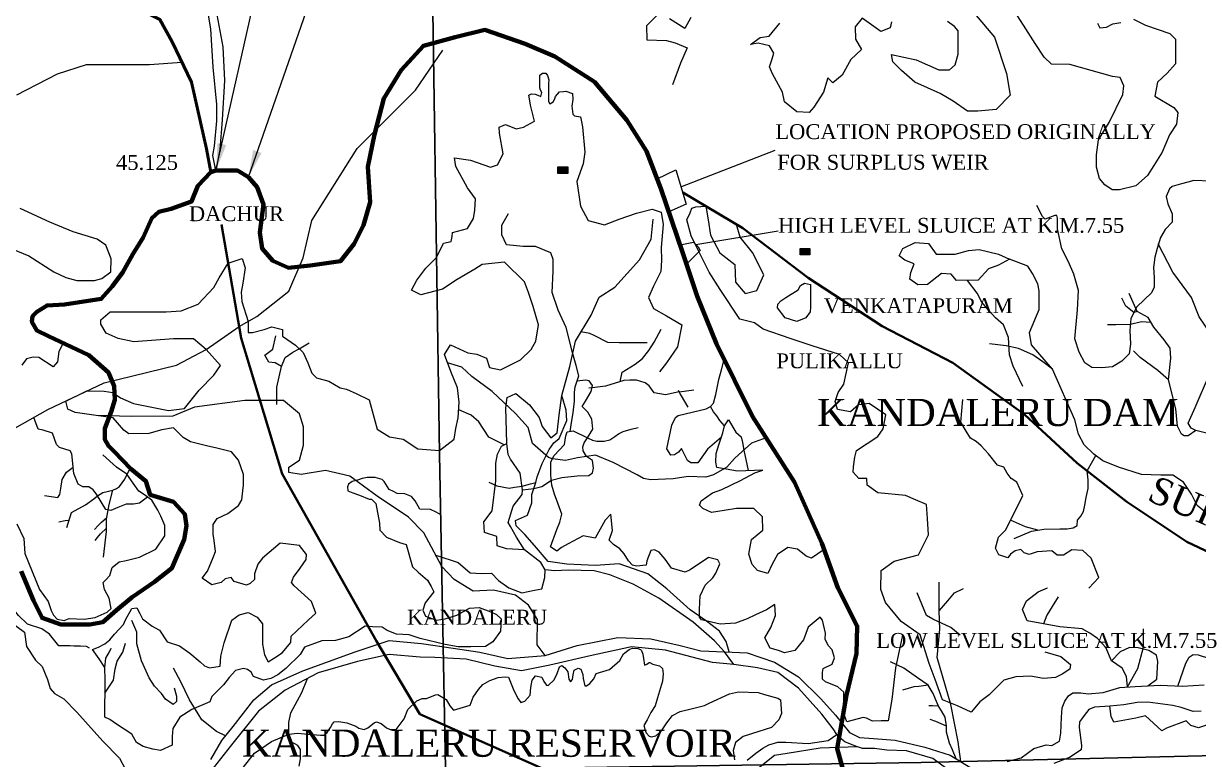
# Model space of a CAD drawing. Header units: millimetres. Extents: x 46 to 1858, y 42 to 1542.
# Drawn here: x 1177.3 to 1609.6, y 576.7 to 847.6 of the extents above; entities that cross this region are included whole.
import ezdxf

# ---------------------------------------------------------------- set-up
doc = ezdxf.new("R2010")
doc.units = ezdxf.units.MM
doc.header["$MEASUREMENT"] = 0
for name, color, linetype in [('CONTOUR', 31, 'Continuous'), ('NALA', 4, 'Continuous'), ('TEXT', 7, 'Continuous')]:
    doc.layers.add(name, color=color, linetype=linetype)
for name, color, linetype, lineweight in [('FLOODFLOWCANAL', 4, 'Continuous', 50), ('RESERVOIR', 5, 'Continuous', 100), ('RIVER', 4, 'Continuous', 25), ('ROAD', 1, 'Continuous', 25), ('SURPLUS COURSE', 152, 'Continuous', 25), ('TITLE', 7, 'Continuous', 30)]:
    doc.layers.add(name, color=color, linetype=linetype, lineweight=lineweight)
doc.styles.get("Standard").update_dxf_attribs({"font": 'times.ttf'})
doc.dimstyles.get("Standard").update_dxf_attribs({"dimtxt": 0.18, "dimasz": 0.18, "dimexe": 0.18, "dimexo": 0.0625, "dimgap": 0.09, "dimtad": 0, "dimtih": 1, "dimtoh": 1, "dimdec": 4, "dimzin": 0, "dimdsep": 46, "dimtxsty": 'Standard', "dimcen": 0.09, "dimadec": 0, "dimazin": 0, "dimtfac": 1, "dimtdec": 4, "dimtofl": 0, "dimtmove": 0, "dimatfit": 3, "dimfxl": 0, "dimtolj": 1, "dimtzin": 0, "dimarcsym": 0})

msp = doc.modelspace()

# ---------------------------------------------------------------- hatches: boundary and pattern name
at = {"layer": 'TEXT'}
for points in [[(1377.54, 794.8), (1373.88, 794.8), (1373.88, 792.36), (1377.54, 792.36)], [(1466.64, 764.8), (1462.97, 764.8), (1462.97, 762.36), (1466.64, 762.36)]]:
    msp.add_hatch(color=256, dxfattribs=at).paths.add_polyline_path(points)

# ---------------------------------------------------------------- linework, layer by layer
at = {"layer": 'CONTOUR'}
for points in [[(1585.61, 849.13), (1590.05, 846.91), (1599.07, 843.86), (1601.15, 841.78), (1601.15, 837.9), (1601.15, 832.77), (1598.1, 829.31), (1594.49, 825.98), (1593.52, 820.78), (1600.46, 816.62), (1601.99, 814.82), (1601.43, 810.52), (1598.93, 806.64), (1596.16, 800.26), (1593.1, 795.27), (1590.88, 791.6), (1586.58, 787.86), (1580.47, 786.33), (1577.83, 786.33), (1575.06, 788.14), (1573.11, 790.49), (1572, 794.65), (1572, 799.23), (1572.84, 804.77), (1576.72, 811.15), (1581.73, 821.49), (1582.14, 824.68), (1580.75, 827.73), (1577.98, 828.01), (1562.28, 832.46), (1555.48, 832.59), (1552.84, 835.23), (1549.51, 840.22), (1545.2, 847.01), (1540.76, 853.8)], [(1410.34, 850.47), (1406.45, 846.73), (1406.59, 841.6), (1413.81, 841.32), (1417, 840.49), (1421.44, 838.55), (1418.94, 833.01), (1416.03, 824.97)], [(1422.83, 849.78), (1420.61, 845.76), (1414.92, 849.23)], [(1496.57, 848.15), (1496.15, 845.93), (1492.68, 844.68), (1485.88, 849.53), (1483.24, 846.35), (1483.38, 841.77), (1485.6, 838.03), (1481.71, 834.28), (1478.52, 828.6), (1475.05, 825.69), (1473.23, 827.58), (1471.56, 822.31), (1468.09, 816.77), (1466.29, 814.83), (1461.85, 815.1), (1457.27, 818.71), (1456.57, 822.31), (1452.81, 828.99), (1451.7, 831.62), (1452.67, 834.53), (1453.37, 836.61), (1451.7, 839.38), (1447.54, 840.35), (1444.76, 839.8), (1448.37, 842.43), (1451.56, 842.85), (1455.59, 847.7)], [(1527.13, 851.25), (1534.5, 842.58), (1538.94, 829.13), (1540.33, 821.23), (1535.19, 815.96), (1528.39, 815.27), (1524.64, 815.27), (1519.37, 819.01), (1514.51, 821.78), (1505.21, 825.94), (1500.35, 830.24), (1497.16, 833.43), (1496.6, 836.2), (1496.6, 836.2), (1505.73, 834.15), (1514.06, 830.54), (1517.94, 830.54), (1520.03, 832.34), (1521.14, 836.23), (1521.14, 840.11), (1521.14, 844.82), (1519.75, 846.48), (1517.25, 848.29)], [(1572.42, 847.75), (1573.25, 845.94), (1575.75, 846.22), (1575.75, 846.22), (1578.11, 847.47), (1581.03, 847.88)], [(1174.76, 821.36), (1189.77, 829.08), (1200.5, 832.5), (1223.67, 832.5), (1235.58, 833.39)], [(1330.77, 666.72), (1329.11, 667.71), (1327.07, 668.7), (1323.12, 668.81), (1321.32, 671.89), (1319.98, 673.52), (1317.59, 674.45), (1314.8, 674.56), (1313.41, 675.26), (1311.78, 676.07), (1310.03, 679.04), (1309.22, 679.73), (1306.6, 680.43), (1303.69, 680.43), (1301.89, 680.08), (1300.2, 679.5), (1298.23, 679.04), (1296.83, 678.05), (1296.42, 677.06), (1296.6, 675.61), (1298.46, 674.79), (1300.84, 673.98), (1304.51, 672.53), (1305.26, 672.47), (1306.89, 670.84), (1308.23, 663.7), (1308.4, 661.03), (1310.79, 658.47), (1315.67, 656.55), (1318.06, 655.8), (1320.39, 647.55), (1322.49, 645.58), (1325.92, 642.68), (1327.26, 640.35), (1328.24, 638.38), (1325.05, 634.31), (1324.23, 631.64), (1325.22, 629.4), (1329.23, 627.95), (1332.43, 628.41), (1336.68, 629.81), (1341.39, 632.42), (1344.94, 632.6), (1349.18, 631.03), (1351.34, 630.04), (1352.96, 628.47), (1352.79, 623.94), (1350, 619.99), (1347.26, 618.19), (1341.86, 618.13), (1337.14, 618.13), (1332.38, 619), (1323.24, 621.21), (1319.17, 622.49), (1314.46, 622.84), (1311.09, 624.12), (1309.23, 625.34), (1305.68, 625.45), (1303, 625.68), (1296.97, 621.81), (1292.04, 620.51), (1287.02, 620.32), (1280.6, 618), (1279.02, 615.31), (1273.81, 610.2), (1270.84, 607.78), (1268.23, 606.48), (1265.53, 605.83), (1261.91, 607.23), (1260.98, 608.81), (1259.67, 609.83), (1258.19, 610.2), (1255.3, 609.46), (1252.98, 606.85), (1250.84, 604.16), (1246.56, 599.89), (1245.81, 597.94), (1239.18, 595.09), (1234.8, 592.21), (1232.2, 588.03), (1232.01, 585.15), (1232.01, 581.99), (1227.64, 579.95), (1224.85, 580.51), (1221.32, 581.43), (1218.9, 582.92), (1217.13, 585.99), (1211.46, 589.61), (1209.04, 591.37), (1207.18, 592.3), (1207.26, 605.84), (1207.17, 610.49), (1205.13, 613.65), (1202.71, 617.09), (1202.71, 617.09), (1204.86, 618), (1207.2, 619.19), (1209.01, 620.69), (1210.77, 622.76), (1214.04, 626.33), (1214.82, 628.04), (1217.11, 632.19), (1218.99, 632.43), (1220.06, 630.34), (1221.05, 628.42), (1224.57, 625.75), (1225.76, 625.1), (1227.36, 624.32), (1230.12, 619.99), (1234.63, 618.52), (1238.51, 615.8), (1242.29, 612.55), (1243.86, 611.08), (1245.75, 610.35), (1249.63, 610.98), (1249.84, 614.65), (1251.1, 619.57), (1253.93, 627.95), (1256.66, 629.95), (1259.91, 630.78), (1263.27, 629), (1265.16, 626.59), (1265.16, 619.15), (1265.89, 615.17), (1267.26, 612.66), (1269.56, 614.02), (1272.4, 615.9), (1275.65, 619.78), (1275.75, 622.09), (1282.05, 627.95), (1284.88, 630.57), (1283.2, 634.87), (1276.8, 640.63), (1275.86, 641.79), (1276.59, 643.78), (1279.01, 647.03), (1281.32, 650.27), (1281.42, 652.16), (1278.79, 655.46), (1271.76, 656.3), (1265.15, 650.74), (1263.47, 648.54), (1262.32, 644.98), (1262.32, 642.89), (1260.64, 641.42), (1259.27, 640.79), (1254.76, 642.15), (1253.71, 643.62), (1251.41, 643.2), (1249.94, 641.84), (1246.58, 640.89), (1243.01, 643.41), (1245.01, 646.03), (1247, 651.06), (1247.94, 653.26), (1247.42, 657.24), (1247, 659.65), (1247, 663.21), (1248.47, 665.31), (1252.45, 667.2), (1256.34, 670.13), (1257.6, 672.23), (1257.91, 675.58), (1258.23, 677.67), (1258.23, 681.61), (1256.34, 686.85), (1253.82, 689.89), (1247.95, 691.36), (1245.11, 691.98), (1238.71, 693.56), (1235.99, 695.23), (1232.52, 698.69), (1228.12, 697.96), (1223.4, 696.7), (1216.05, 696.59), (1214.16, 697.85), (1210.28, 702.36), (1203.95, 703.24), (1196.32, 704.33), (1193.62, 705.67), (1192.8, 708.61), (1194.09, 709.22), (1198.07, 711.13), (1200.6, 712.33), (1207.01, 712.26), (1210.18, 711.74), (1212.98, 709.72), (1217.72, 707.73), (1230.61, 705.11), (1236.47, 705.86), (1241.95, 712.66), (1247.25, 718.13), (1249.7, 721.72), (1244.43, 727.53), (1239.87, 731.53), (1232.5, 731.53), (1217.88, 730.35), (1212.16, 731.67), (1207.64, 733.53), (1205.78, 736.85), (1205.78, 738.45), (1209.12, 741.49), (1215.77, 741.49), (1222.68, 741.49), (1229.73, 741.49), (1235.31, 741.76), (1241.56, 744.28), (1247.28, 750.39), (1249.27, 753.98), (1252.61, 759.33), (1257.78, 761.01), (1258.84, 757.69), (1257.91, 751.98), (1257.38, 748.67), (1257.65, 745.21), (1259.91, 737.88), (1259.91, 733.79), (1261.5, 733.79), (1265.76, 734.99), (1268.68, 735.92), (1272.54, 734.99), (1272.54, 732.47), (1277.32, 729.15), (1280.12, 726.49), (1281.84, 722.64), (1283.31, 718.92), (1285.03, 717.2), (1289.56, 715.87), (1293.81, 713.48), (1296.07, 712.95), (1299.93, 711.22), (1304.45, 709.1), (1307.41, 698.27), (1311.93, 695.48), (1311.93, 695.48), (1316.98, 694.55), (1322.3, 690.97), (1330.32, 690.42), (1335.73, 694.55), (1336.39, 698.53), (1337.19, 702.38), (1337.59, 708.23), (1336.92, 713.41), (1334.53, 719.51), (1332.14, 725.75), (1334.41, 729.26), (1340.79, 726.34), (1344.11, 725.81), (1347.57, 724.35), (1348.77, 720.9), (1352.76, 720.1), (1360.07, 723.82), (1364.06, 727.54), (1365.79, 730.59), (1366.72, 736.7), (1364.85, 743.34), (1363.13, 748.52), (1361.66, 752.5), (1354.22, 759.73), (1345.98, 758.8), (1343.32, 757.08), (1336.8, 753.36), (1331.48, 749.77), (1323.51, 747.65), (1320.05, 749.38), (1322.04, 753.09), (1325.24, 757.47), (1329.26, 761.48), (1329.26, 761.48), (1331.75, 766.77), (1331.75, 766.77), (1334.67, 767.3), (1334.94, 769.16), (1335.07, 770.62), (1340.66, 772.08), (1340.66, 772.08), (1342.78, 775.8), (1343.32, 778.85), (1343.58, 782.97), (1340.66, 787.09), (1336.28, 794.9), (1335.88, 798.09), (1341.73, 797.29), (1349.04, 794.64), (1351.7, 795.57), (1353.7, 799.55), (1352.37, 807.25), (1352.23, 809.37), (1354.63, 810.44), (1358.48, 808.84), (1361.28, 809.37), (1365.26, 811.63), (1363.8, 817.47), (1363.39, 819.89), (1363.23, 821.24), (1363.23, 821.24), (1364.17, 821.66), (1365.47, 821.5), (1366.46, 821.14), (1367.55, 820.67), (1367.55, 820.67), (1367.97, 822.18), (1367.45, 823.06), (1367.24, 823.84), (1367.24, 827.64), (1367.29, 828.52), (1368.28, 829.3), (1369.42, 829.3), (1370.05, 828.47), (1370.52, 826.86), (1370.41, 825.61), (1370.41, 823.22), (1370.41, 821.35), (1370.46, 820.26), (1370.46, 818.9), (1370.46, 818.9), (1370.98, 817.97), (1370.98, 817.97), (1372.18, 818.7), (1372.6, 819.63), (1372.96, 820.72), (1374.47, 822.44), (1375.98, 822.54), (1376.87, 822.7), (1379.21, 821.81), (1379.37, 819.58), (1379.05, 817.19), (1379.42, 814.17), (1379.94, 813.6), (1382.23, 813.24), (1382.91, 809.56), (1383.8, 800.16), (1383.23, 795.89), (1380.86, 789.37), (1382.23, 780.32), (1385.08, 775.06), (1390.98, 773.48), (1396.46, 775.59), (1402.78, 777.8), (1408.57, 779.27), (1411.84, 778.11), (1412.57, 773.59), (1411.85, 765.12), (1412.06, 760.49), (1411.74, 756.28), (1409.11, 750.91), (1407.21, 746.71), (1409.11, 742.71), (1413.85, 739.97), (1419.43, 736.6), (1417.86, 728.56), (1413.86, 722.66), (1411.22, 719.4)], [(1614.1, 789.57), (1607.85, 789.76), (1605.71, 789.18), (1603.38, 788.59), (1599.88, 787.62), (1598.91, 786.65), (1597.74, 783.93), (1598.32, 781.22), (1599.88, 777.53), (1599.88, 774.42), (1597.35, 771.7), (1595.6, 768.79), (1594.43, 764.71), (1593.46, 761.61), (1593.07, 757.72), (1593.27, 754.03), (1593.27, 750.54), (1592.3, 748.4), (1586.85, 743.29), (1584.71, 739.02), (1584.32, 734.56), (1584.52, 729.51), (1584.13, 726.01), (1581.41, 723.29), (1577.91, 721.16), (1574.02, 720.77), (1570.32, 720.96), (1567.8, 722.71), (1565.66, 726.59), (1564.1, 731.45), (1565.07, 742.13), (1565.46, 749.31), (1563.71, 755.33), (1561.77, 759.8), (1559.24, 764.65), (1557.69, 772.03), (1557.69, 775.91), (1557.49, 776.88), (1556.71, 776.88), (1553.22, 775.53), (1552.24, 776.5), (1550.1, 780.57)], [(1172.94, 764.64), (1179.18, 762.04), (1188.37, 756.15), (1192.9, 754.11), (1196.87, 752.97), (1203.34, 752.97), (1206.06, 753.65), (1209.46, 756.15), (1209.58, 760.9), (1207.54, 766), (1204.36, 768.15), (1195.51, 770.87), (1187, 774.5), (1176, 779.48)], [(1569.18, 639.77), (1572.9, 643.62), (1570.15, 650.76), (1566.98, 653.64), (1563, 653.78), (1559.97, 651.85), (1557.63, 651.85), (1555.57, 653.5), (1550.21, 653.09), (1547.32, 652.13), (1545.39, 652.68), (1544.16, 653.96), (1542.19, 653.48), (1540.42, 652.26), (1539.4, 650.83), (1536.07, 651.99), (1534.91, 654.43), (1536, 658.51), (1538.72, 661.23), (1544.96, 673.87), (1542.7, 678.74), (1540.61, 680.13), (1539.22, 682.04), (1538, 684.3), (1535.57, 684.99), (1532.26, 689.16), (1529.65, 692.12), (1527.74, 693.68), (1525.65, 694.9), (1524.08, 697.5), (1522.17, 700.81), (1522.93, 709.15)], [(1500.63, 622.41), (1499.87, 618.43), (1498.09, 610.38), (1496.81, 598.72), (1495.37, 590.84), (1492.82, 590.84), (1489.68, 590.75), (1487.48, 591.86), (1486.21, 592.11), (1480.18, 590.5), (1478.93, 593.85), (1479.08, 601.43), (1476.87, 603.38), (1472.38, 605.24), (1471.19, 606.26), (1471.19, 608.63), (1471.53, 610.16), (1474.83, 611.72), (1475.6, 614.1), (1474.75, 616.98), (1473.31, 618.59), (1472.2, 620.96), (1472.37, 623.16), (1471.19, 627.91), (1470.34, 629.01), (1465.93, 625.36), (1464.23, 620.71), (1461.09, 616.72), (1457.27, 615.88), (1455.07, 616.72), (1451.93, 617.66), (1450.06, 621.47), (1452.27, 625.28), (1453.97, 629.6), (1453.71, 633.67), (1450.66, 631.72), (1446.59, 629.86), (1443.57, 628.38), (1439.25, 626.85), (1433.56, 626.51), (1426.69, 628.04), (1426.01, 629.05), (1425.93, 632.02), (1426.27, 636.85), (1428.05, 640.83), (1430.93, 643.54), (1432.04, 645.24), (1433.48, 648.71), (1432.71, 650.15), (1432.71, 650.15), (1429.32, 651), (1422.53, 646.42), (1420.75, 645.66), (1415.66, 647.1), (1413.37, 650.4), (1411.17, 652.95), (1409.39, 653.79), (1408.03, 653.62), (1406.67, 649.81), (1406.42, 648.2), (1402.77, 647.78), (1401.33, 648.2), (1399.89, 649.73), (1398.27, 652.35), (1396.66, 654.22), (1394.37, 655.74), (1392.72, 657.33), (1393.99, 660.98), (1393.4, 666.99), (1391.28, 664.79), (1387.63, 658.18), (1383.14, 659.03), (1377.62, 656.06), (1375.25, 654.71), (1373.55, 653.35), (1371.18, 654.88), (1373.55, 661.32), (1374.65, 664.03), (1375.33, 666.91), (1373.81, 671.06), (1372.62, 674.36), (1371.68, 677.58), (1371.35, 681.31), (1371.35, 686.23), (1372.53, 688.51), (1376.32, 692.58), (1376.87, 695.85), (1377.29, 697.27), (1377.29, 697.27), (1379.47, 697.61), (1384.8, 695.09), (1386.65, 694.17), (1388.2, 693.84), (1390.97, 693.79), (1393.03, 694.34), (1394.83, 695.51), (1396.22, 696.56), (1397.9, 697.44), (1400.88, 698.28), (1403.48, 698.82), (1403.48, 698.82)], [(1174.86, 663.44), (1177.44, 658.02), (1177.71, 652.5), (1183.16, 639.28), (1186.38, 634.78), (1187.4, 631.47), (1188.32, 629.73), (1189.61, 628.35), (1192.27, 627.8), (1194.02, 628.53), (1199.54, 628.26), (1203.68, 628.9), (1208.1, 630.92), (1209.57, 632.21), (1208.75, 636.07), (1207.09, 639.19), (1206.63, 641.76), (1207.55, 642.78), (1209.02, 644.34), (1209.94, 647.37), (1212.43, 649.39), (1215, 649.85), (1219.97, 651.14), (1225.99, 654.06), (1229.31, 658.93), (1229.31, 662.79), (1227.83, 666.28), (1226.64, 668.49), (1224.43, 672.16), (1221.39, 674.28), (1219.65, 675.47), (1217.62, 678.41), (1215.23, 681.63), (1211.46, 684.29), (1206.46, 688.76)], [(1471.84, 653.99), (1467.24, 650.75), (1465.2, 651.51), (1462.07, 654.09), (1462.07, 654.09), (1458.51, 654.74), (1454.63, 652.15), (1452.69, 648.6), (1451.08, 645.16), (1447.3, 646.23), (1445.36, 648.39), (1444.18, 652.26), (1445.15, 657.64), (1449.35, 661.09), (1449.14, 665.93), (1446.01, 669.05), (1439.65, 669.05), (1435.02, 668.3), (1430.38, 667.55), (1427.26, 669.05), (1425.96, 670.24), (1426.61, 671.85), (1430.81, 674.76), (1434.26, 676.05), (1441.05, 679.39), (1446.33, 682.19), (1449.35, 683.17)], [(1172.49, 627.32), (1177.63, 623.53), (1178.37, 618.27), (1181.68, 613.25), (1184.13, 610.93), (1186.09, 606.15), (1187.07, 602.85), (1188.66, 601.01), (1192.09, 598.93), (1196.87, 594.04), (1206.44, 583.44), (1212.57, 577.2), (1214.65, 573.16), (1219.06, 570.22), (1224.45, 568.51), (1226.53, 566.55), (1229.23, 562.39), (1231.19, 559.58), (1233.15, 558.6), (1236.22, 559.5)], [(1253.71, 568.02), (1262.26, 578.95), (1268.51, 583.28), (1274.88, 586.04), (1278.13, 586.4), (1281.98, 586.04), (1286.55, 585.56), (1287.75, 585.56), (1288.96, 586.64), (1290.28, 588.44), (1291, 589.76), (1291.6, 590.49), (1293.29, 590.61), (1296.29, 590.13), (1297.62, 589.64), (1299.54, 588.92), (1300.62, 588.2), (1302.55, 587.72), (1303.99, 588.32), (1306.28, 590.13), (1307.12, 590.49), (1308.92, 589.89), (1310.85, 588.32), (1312.17, 587.72), (1314.33, 587.72), (1317.34, 591.57), (1318.71, 595.12), (1321.96, 598.25), (1324.01, 599.09), (1325.57, 599.09), (1328.82, 600.41), (1329.66, 600.53), (1332.79, 598.73), (1334.11, 596.44), (1335.43, 594.76), (1341.56, 596.68), (1342.77, 599.57), (1344.69, 602.45), (1346.26, 604.25), (1348.9, 605.69), (1351.91, 606.89), (1354.43, 607.13), (1355.76, 607.01), (1357.68, 602.09), (1359.24, 598.97), (1360.21, 597.65), (1361.77, 598.13), (1363.69, 600.29), (1363.93, 603.17), (1364.42, 605.81), (1365.62, 607.5), (1368.02, 607.01), (1368.75, 605.33), (1369.71, 604.01), (1370.31, 603.89), (1372.47, 605.93), (1373.68, 608.34), (1374.52, 610.74), (1375.36, 611.22), (1376.44, 610.38), (1377.53, 608.94), (1377.89, 606.17), (1378.49, 605.21), (1379.21, 606.05), (1379.45, 607.86), (1379.93, 609.54), (1381.37, 610.26), (1382.34, 609.9), (1383.06, 607.98), (1383.18, 606.53), (1383.78, 603.77), (1384.38, 603.77), (1385.7, 604.61), (1387.15, 606.29), (1387.99, 608.34), (1392.92, 609.78), (1396.65, 613.14), (1397.97, 615.54), (1400.14, 617.1), (1401.34, 617.58), (1403.26, 617.46), (1404.23, 617.1), (1404.59, 616.74), (1405.19, 615.42), (1405.43, 613.86), (1405.79, 611.34), (1406.63, 611.7), (1407.47, 612.3), (1407.71, 612.3), (1408.8, 611.7), (1411.27, 611.08), (1412.35, 610.12), (1412.59, 608.2), (1412.35, 605.43), (1410.55, 599.31), (1409.71, 596.43), (1408.14, 593.9), (1406.7, 591.26), (1405.5, 589.22), (1405.62, 588.86), (1405.86, 587.66), (1406.34, 586.46), (1407.42, 585.25), (1408.26, 585.01), (1409.95, 585.37), (1411.99, 587.18), (1413.92, 590.18), (1416.08, 592.82), (1418.85, 594.38), (1423.42, 595.46), (1427.87, 596.55), (1429.55, 597.39), (1437.02, 600.85), (1440.39, 601.57), (1447.6, 601.33), (1449.89, 600.61), (1454.82, 599.28), (1455.78, 598.68), (1456.14, 593.64), (1455.18, 591.24), (1452.54, 588.47), (1447.85, 586.91), (1442.07, 585.11), (1439.19, 582.95), (1438.34, 579.95), (1438.82, 576.58)], [(1601.95, 603.71), (1604.91, 612.1), (1606.12, 614.28), (1607.58, 615.25), (1609.4, 615.13), (1613.66, 613.8), (1615.24, 612.22), (1619.63, 609.6)], [(1613.94, 589.75), (1609.58, 588.37), (1606.8, 589.16), (1605.01, 590.94), (1597.87, 588.17), (1596.08, 587.18), (1590.13, 592.72), (1586.56, 591.93), (1578.43, 590.35), (1577.44, 592.53), (1576.93, 596.28)]]:
    msp.add_lwpolyline(points, dxfattribs=at)
at = {"layer": 'FLOODFLOWCANAL'}
msp.add_lwpolyline([(1161.24, 880.69), (1180.08, 882.97), (1189.49, 884.68), (1194.34, 884.68), (1200.62, 881.26), (1208.04, 871.57), (1211.75, 859.89), (1216.03, 854.76), (1227.44, 849.06), (1232.01, 840.8), (1239.14, 825.98), (1244.56, 801.47), (1246.22, 792.88)], dxfattribs=at)
at = {"layer": 'NALA'}
for points in [[(1155.28, 688.04), (1186.19, 705.45), (1206.9, 715.34), (1233.62, 721.84), (1244.43, 727.53), (1256.66, 736), (1263.16, 739.76), (1274.9, 749.04), (1280.13, 761.34), (1283.39, 775.11), (1300.01, 801.57), (1321.53, 823), (1331.59, 837.8)], [(1553, 616.31), (1558.94, 614.63), (1562.44, 611.59), (1562.29, 609.92), (1559.39, 608.1), (1556.96, 606.88), (1552.55, 606.43), (1547.83, 607.34), (1542.35, 607.03), (1537.93, 605.82), (1532.61, 600.5), (1529.11, 597.91), (1525.91, 594.11), (1520.89, 596.39), (1515.41, 598.67), (1512.67, 606.12), (1510.54, 612.05), (1507.19, 622.54), (1500.19, 627.4), (1494.4, 634.4), (1492.73, 639.26), (1492.88, 646.25), (1497.6, 649.6), (1506.58, 652.03), (1510.21, 659.41), (1509.91, 665.34), (1509.45, 670.51), (1505.49, 672.18), (1501.84, 673.85), (1491.64, 674.76), (1487.69, 677.65), (1487.53, 680.08), (1484.64, 680.08), (1482.51, 682.36), (1482.66, 684.34), (1483.12, 687.99), (1483.73, 690.42), (1491.63, 695.5), (1493.61, 698.39), (1494.52, 703.56), (1488.43, 707.66), (1484.47, 707.21), (1481.58, 704.62), (1476.71, 705.53), (1475.95, 708.42), (1477.02, 711.77), (1479.15, 714.81), (1480.82, 722.71), (1477.45, 725.68), (1467.41, 728.88), (1459.34, 731.61), (1449.45, 735.11), (1446.25, 737.39), (1440.77, 738.76), (1433.62, 749.7), (1429.51, 756.09), (1425.76, 763.6), (1422.87, 769.39), (1421.37, 775.27), (1422.55, 777.83), (1423.19, 779.65), (1424.69, 780.08), (1428.27, 780.38), (1429.19, 775.27), (1430.04, 769.6), (1433.47, 763.18), (1438.93, 758.8), (1439.25, 752.38), (1442.79, 748.2), (1447.08, 749.27), (1449.65, 755.04), (1445.47, 763.28), (1441, 768.93), (1439.59, 773.63), (1438.79, 774.11)], [(1328.93, 651.82), (1337.23, 649.18), (1341.59, 645.38), (1345.8, 645.1), (1349.48, 645.24), (1352.06, 642.52), (1355.87, 639.81), (1360.63, 638.04), (1365.26, 638.99), (1367.98, 639.53), (1369.06, 643.61), (1369.2, 646.46), (1367.57, 649.18), (1361.58, 653.84), (1354.92, 654.25), (1351.52, 655.34), (1351.38, 658.73), (1346.89, 660.23), (1346.62, 664.17), (1349.75, 668.24), (1351.11, 679.25), (1351.11, 681.83), (1351.11, 685.77), (1351.65, 689.03), (1353.15, 692.02), (1355.06, 692.97), (1355.06, 692.97), (1354.92, 697.54), (1354.79, 706.1), (1355.2, 709.9), (1355.2, 709.9), (1358.46, 711.4), (1363.49, 707.19), (1367.03, 702.57), (1368.12, 699.17), (1371.25, 695.09), (1373.56, 696.86), (1374.38, 703.38), (1375.33, 710.58), (1378.32, 721.31), (1380.36, 730.69), (1386.07, 740.2), (1389.08, 746.8), (1394.8, 750.47), (1403.91, 760.52), (1408.26, 768.13), (1408.94, 775.6)], [(1379.34, 726), (1376.99, 735.73), (1373.94, 742.03), (1371.76, 748.55), (1372.2, 756.37), (1372.2, 760.72), (1371.33, 763.11), (1365.67, 765.5), (1361.11, 765.5), (1355.01, 766.15), (1353.27, 769.84), (1353.27, 773.32), (1355.67, 777.66)], [(1547.42, 733.83), (1550.91, 742.24), (1550.91, 749.17), (1550.51, 751.74), (1548.53, 755.5), (1546.75, 758.27), (1540.01, 760.84), (1540.01, 760.84), (1536.05, 758.67), (1532.28, 757.28), (1528.52, 753.13), (1520.59, 752.93), (1518.61, 755.3), (1515.05, 755.5), (1509.89, 751.54), (1506.33, 751.35), (1503.36, 753.52), (1503.75, 755.9), (1504.94, 759.06), (1501.57, 760.45), (1499.39, 762.03), (1500.78, 764.8), (1505.34, 766.98), (1510.29, 766.58), (1513.06, 762.62), (1520, 762.62), (1524.95, 764.01), (1528.92, 764.41), (1536.05, 762.62), (1540.01, 760.84)], [(1621.07, 669.78), (1622.95, 684.49), (1624, 690.44), (1622.42, 693.59), (1618.92, 695.69), (1616.99, 695.69), (1608.58, 697.79), (1606.83, 698.67), (1605.78, 700.42), (1608.41, 706.19), (1613.66, 718.44), (1614.72, 725.97), (1614.72, 730.87), (1614.19, 733.14), (1609.81, 739.62), (1607, 746.72), (1600.16, 755.99), (1594.73, 766.49)], [(1544.97, 713.93), (1541.4, 721.45), (1540.01, 725.61), (1539.62, 731.94), (1537.83, 736.69), (1534.86, 739.26), (1532.29, 742.03), (1529.91, 745), (1528.13, 748.36), (1524.56, 753.03), (1524.56, 753.03)], [(1465.07, 739.18), (1461.85, 737.82), (1457.45, 739.26), (1454.74, 742.9), (1454.82, 744.25), (1455.92, 745.44), (1457.79, 746.71), (1462.28, 749.5), (1463.21, 751.11), (1464.65, 751.95), (1466.77, 751.53), (1466.85, 746.62), (1466.85, 743.15), (1466.68, 741.46), (1465.07, 739.18)], [(1608.58, 697.79), (1605.77, 695.74), (1604.37, 695.74), (1603.32, 696.44), (1601.91, 699.41), (1601.21, 705.71), (1598.59, 716.38), (1599.46, 724.43), (1599.11, 728.11), (1597.01, 731.08), (1593.15, 735.81), (1591.05, 739.31), (1587.02, 741.58), (1584.04, 748.23)], [(1587.02, 741.58), (1585.78, 741.16), (1582.9, 743.56), (1581.36, 746.48), (1581.36, 746.48)], [(1396.74, 715.69), (1397.5, 719.18), (1402.36, 722.17), (1405, 724.21), (1407.31, 727.19), (1409.35, 730.26), (1411.83, 735.03)], [(1592.1, 737.56), (1588.61, 737.71), (1588.61, 737.71), (1584.52, 736.79), (1579.13, 736.6), (1576.07, 736.6), (1576.07, 736.6)], [(1270.51, 707.29), (1270.51, 713.68), (1272.15, 721.29), (1269.83, 722.65), (1267.52, 722.92), (1266.02, 725.5), (1266.02, 725.5), (1269.02, 727.67), (1270.11, 732.61)], [(1406.74, 730.02), (1401.02, 730.02), (1396.38, 730.02), (1392.28, 730.13), (1387.21, 732.72), (1385.69, 733.47), (1382.37, 734.04)], [(1555.83, 720.36), (1548.12, 729.28), (1547.42, 733.83)], [(1191.89, 729.91), (1190.21, 726.87), (1189.74, 722.99), (1188.17, 721.23), (1182.9, 724.65), (1180.77, 724.74), (1178.36, 724.19), (1176.61, 721.78)], [(1272.15, 721.29), (1273.51, 724.59), (1276.37, 726.63), (1278.72, 727.82), (1282.35, 730.02)], [(1621.07, 669.78), (1617.15, 667.51), (1614.87, 666.98), (1611.89, 667.86), (1609.09, 670.13), (1606.99, 674.33), (1604.01, 678.71), (1600.15, 681.33), (1595.77, 681.33), (1588.59, 681.51), (1580.18, 684.31), (1574.4, 686.58), (1571.07, 689.03), (1567.56, 692.53), (1565.46, 696.38), (1564.06, 701.63), (1555.83, 720.36), (1552.32, 722.98), (1548.64, 725.61), (1543.39, 727.88), (1538.83, 728.93), (1532.7, 729.63)], [(1598.59, 716.38), (1594.56, 719.88), (1588.07, 724.61), (1585.62, 727.06)], [(1450.52, 695.04), (1445.16, 693.09), (1441.71, 689.97), (1438.91, 687.39), (1436.01, 684.28), (1431.19, 681.39), (1428.29, 680.53), (1421.86, 680.77), (1416.31, 680.01), (1407.91, 679.55), (1405.44, 680.08), (1403.07, 681.48), (1394.18, 686), (1387.72, 688.69), (1381.15, 687.72), (1376.74, 686.76), (1371.94, 687.37), (1370.39, 687.83), (1364.58, 692.99), (1362.96, 698.8), (1358.23, 703.96), (1349.72, 712.13), (1342.17, 717.67), (1338.51, 721.11), (1333.33, 722.63), (1333.33, 722.63)], [(1378.38, 697.44), (1379.02, 701.41), (1379.56, 704.2), (1379.99, 708.61), (1379.99, 711.73), (1380.21, 713.88), (1381.61, 717.85), (1380.64, 721.72), (1379.34, 726)], [(1434.05, 695.32), (1428.89, 690.84), (1425.4, 685.82), (1422.75, 685.82), (1421.56, 686.75), (1420.53, 688.88), (1419.34, 691.1), (1418.23, 689.73), (1416.78, 688.8), (1415.42, 688.71), (1413.97, 691.01), (1415.84, 699.78), (1417.12, 702.51), (1418.15, 703.28), (1428.47, 705.78), (1430.01, 706.55), (1431.11, 707.83), (1431.97, 711.06), (1433.16, 716.51), (1434.1, 720.09), (1435.12, 723.84)], [(1360.92, 675.87), (1365.02, 676.41), (1368.01, 677.09), (1371.52, 679.45), (1375.28, 680.41), (1380.96, 681.09), (1385.28, 681.25), (1386.64, 682.23), (1386.94, 683.89), (1386.64, 686.77), (1384.44, 688.21), (1383.16, 690.24), (1383.08, 691.76), (1383.53, 693.27), (1384.8, 695.09), (1386.79, 698.26), (1386.34, 701.96), (1384.91, 704.53), (1382.86, 706.57), (1384.07, 708.54), (1386.19, 712.17), (1386.65, 714.29), (1385.44, 716.03), (1384.15, 716.33), (1380.91, 715.86)], [(1418.49, 712), (1413.45, 710.9), (1409.35, 711.67), (1407.48, 714.14), (1405.94, 715.33), (1402.87, 716.27), (1400.31, 716.27), (1398.1, 716.1), (1391.44, 714.06), (1386.47, 713.48), (1385.22, 713.38)], [(1436.89, 616.27), (1435.77, 620.07), (1433.3, 623.84), (1428.59, 627.62), (1422.53, 631.79), (1413.92, 639.53), (1407, 645.05), (1396.46, 648.71), (1387.74, 648.06), (1377.19, 648.6), (1370.3, 649.57), (1365.24, 655.48), (1361.69, 659.46), (1358.57, 662.68), (1358.24, 664.62), (1362.66, 666.55), (1364.27, 671.14), (1364.27, 674.26), (1365.78, 678.56), (1366.32, 680.71), (1368.15, 685.66), (1370.73, 690.71), (1372.34, 693.18), (1374.39, 694.79), (1377.19, 701.41), (1376.98, 705.28), (1375.33, 710.58)], [(1421.82, 706.29), (1419.34, 710.55), (1418.75, 711.49), (1418.24, 712.51), (1418.49, 712), (1423.95, 712.68)], [(1369.24, 614.91), (1366.24, 618.84), (1366.37, 628.21), (1363.11, 633.51), (1358.35, 637.18), (1350.19, 638.94), (1342.67, 638.57), (1335.74, 642.92), (1331.13, 647.67), (1324.58, 660.04), (1318.87, 665.88), (1307.41, 673.57), (1297.34, 680.9), (1288.36, 683.08), (1279.39, 681.58), (1274.9, 682.26), (1274.9, 684.3), (1278.84, 686.88), (1280.34, 692.32), (1280.34, 699.11), (1278.84, 703.86), (1272.99, 708.75), (1258.68, 708.75), (1240.18, 706.33), (1232.16, 703.06), (1216.88, 702.93), (1203.95, 703.24)], [(1354.1, 692.5), (1348.54, 695.26), (1344.77, 700.96), (1341.97, 703.43), (1337.39, 705.31)], [(1435.2, 699.44), (1433.42, 701.44), (1432.31, 703.14), (1431.11, 704.59), (1430.01, 706.55)], [(1222.91, 673.22), (1219.98, 671), (1217.69, 670.67), (1215.06, 670.59), (1212.03, 669.45), (1209.4, 668.3), (1207.6, 668.71), (1204.15, 674.28), (1202.92, 675.92), (1201.37, 676.98), (1199.07, 677.06), (1197.43, 677.96), (1195.79, 681.98), (1195.05, 689.19), (1194.48, 690.25), (1190.46, 691.56), (1189.47, 692.63), (1187.9, 696.79), (1184.45, 697.94), (1182.65, 698.26), (1181.07, 702.56), (1181.07, 702.56)], [(1449.35, 683.17), (1440.03, 682.84), (1432.35, 684.12), (1431.98, 686.15), (1432.09, 689.23), (1433.05, 692.48), (1434.61, 696.89), (1435.2, 699.44), (1436.65, 701.66), (1436.65, 701.66), (1439.38, 697.14), (1441.26, 695.44), (1441.26, 695.44), (1441.86, 693.4), (1442.27, 690.48), (1443.84, 682.98)], [(1361.58, 653.84), (1358.66, 658.5), (1356.39, 662.37), (1355.64, 663.88), (1357.47, 669.9), (1360.71, 674.15), (1360.92, 675.87), (1359.95, 682.1), (1356.51, 687.15), (1355.54, 688.98), (1355.06, 692.97)], [(1541.8, 657.99), (1548.12, 660.71), (1552.69, 661.47), (1558.58, 661.58), (1561.3, 661.58), (1563.48, 661.91), (1564.9, 662.78), (1565.11, 664.74), (1566.31, 666.26), (1567.29, 668), (1567.73, 670.29), (1568.27, 673.12), (1569.04, 676.38), (1569.04, 679.65), (1568.62, 682.93), (1571.75, 688.53)], [(1185.04, 673.88), (1189.93, 673.08), (1190.59, 674.24), (1191.03, 676.43), (1191.54, 679.78), (1193.07, 682.41), (1195.55, 684.28)], [(1193.22, 662.07), (1194.97, 667.53), (1200.08, 670.45), (1203.15, 672.57), (1204.52, 673.69), (1206.43, 674.9), (1210.08, 675.77), (1211.54, 676.43), (1212.64, 677.16), (1214.54, 679.86), (1216.47, 683.95)], [(1348.52, 678.77), (1351.47, 677.44), (1355.95, 676.58), (1357.91, 676.92), (1360.71, 677.25), (1363.77, 678.16), (1365.78, 678.56)], [(1206.73, 651.19), (1207.75, 660.6), (1207.84, 665.12), (1208.77, 670.47), (1210.08, 675.77)], [(1190.23, 664.11), (1192.56, 664.62), (1194.09, 664.8)], [(1203.4, 661.36), (1204.76, 662.85), (1205.93, 663.96), (1207.95, 665.75)], [(1203.66, 657.27), (1204.5, 658.37), (1205.61, 659.74), (1207.78, 661.82)], [(1550.41, 661.09), (1545.94, 662.24), (1545.94, 662.24), (1540.46, 664.75)], [(1201.59, 617.69), (1200.47, 618.29), (1198.24, 618.39), (1195.92, 618.39), (1194.34, 618.48), (1190.24, 618.48), (1186.87, 622.78), (1183.99, 624.73), (1178.78, 626.5), (1175.43, 629.66), (1172.55, 633.28), (1169.85, 637.74), (1168.64, 640.53), (1168.46, 644.43), (1168.46, 649.82), (1168.55, 656.09), (1170.88, 660.54)], [(1438.59, 611.58), (1435.19, 616.27), (1431.46, 620.29), (1423.71, 627.17), (1411.01, 636.09), (1401.64, 641.25), (1393.03, 644.59), (1387.29, 646.14), (1377.71, 646.35), (1372.76, 646.14), (1369.2, 646.46)], [(1522.12, 575.86), (1521.17, 583.11), (1518.43, 596.94), (1513.4, 614.18), (1514.47, 624.66), (1514.17, 631.35), (1514.17, 638.35), (1514.17, 641.99)], [(1521.93, 622.38), (1518.43, 625.27), (1511.88, 628.31), (1509.45, 629.68), (1506.1, 638.04)], [(1514.17, 631.35), (1517.36, 635), (1519.8, 638.04), (1523.15, 639.56)], [(1583.5, 603.35), (1583.04, 607.16), (1581.53, 610.31), (1577.55, 612.92), (1575.49, 617.85), (1572.47, 621.14), (1569.59, 623.2), (1566.84, 624.71), (1558.6, 625.53), (1546.52, 627.73), (1546.52, 627.73), (1544.87, 631.84), (1546.24, 635), (1550.64, 638.42), (1554.07, 639.8), (1554.07, 639.8)], [(1557.91, 636.5), (1555.72, 632.94), (1555.72, 632.94), (1553.79, 629.78), (1552.56, 626.63)], [(1232.68, 603.07), (1233.53, 600), (1233.53, 597.98), (1232.37, 596.92), (1232.37, 596.92), (1229.5, 598.83), (1228.02, 600.95), (1225.47, 603.7), (1223.46, 606.67), (1220.69, 612.97), (1219, 619.22), (1219, 623.56), (1217.19, 627.8)], [(1583.5, 603.35), (1587.3, 610.17), (1589.36, 617.99), (1589.36, 624.71)], [(1207.23, 601.11), (1210.4, 605.87), (1211.04, 610), (1211.78, 612.86), (1213.8, 616.15), (1214.86, 619.43)], [(1207.17, 610.49), (1207.54, 613.92), (1208.92, 616.25), (1209.56, 617.63), (1209.56, 617.63)], [(1590.93, 603.75), (1594.3, 606.2), (1594.58, 612.78), (1594.17, 615.11), (1591.28, 616.76), (1587.44, 617.72), (1584.14, 617.85), (1580.71, 616.34), (1577.55, 612.92)], [(1251.61, 585.32), (1248.27, 586.97), (1242.87, 591.31), (1241.59, 593.43), (1238.31, 598.62), (1236.71, 601.9), (1235.12, 605.19), (1232.47, 610.27)], [(1520.39, 576.94), (1519.06, 580.16), (1517.96, 582.7), (1516.85, 586.68), (1516.85, 588.97), (1516.34, 592.27), (1515.07, 594.56), (1513.97, 596.34), (1512.78, 598.88), (1511.93, 601), (1510.07, 603.96), (1506.25, 606.68), (1501.15, 610.28), (1496.31, 612.65), (1496.31, 612.65)], [(1278.68, 574.17), (1279.16, 576.92), (1279.16, 580.38), (1278.2, 581.81), (1278.2, 581.81), (1275.81, 583.13), (1274.6, 585.92), (1274.88, 586.04), (1274.85, 590.3), (1275.69, 593.88), (1279.64, 601.35), (1281.78, 606.53)], [(1510.07, 603.96), (1510.07, 603.96), (1506.67, 603.55), (1504.89, 603.46), (1500.65, 602.19)], [(1513.97, 596.34), (1511.67, 596.35), (1510.32, 596.43), (1510.32, 596.43)], [(1516.85, 588.97), (1512.95, 590.59), (1510.83, 591.43), (1510.83, 591.43)]]:
    msp.add_lwpolyline(points, dxfattribs=at)
at = {"layer": 'RESERVOIR'}
msp.add_lwpolyline([(1481.66, 562.38), (1476.61, 580.68), (1480.06, 600.3), (1483.78, 615.68), (1484.05, 625.76), (1476.88, 639.82), (1471.04, 656.26), (1460.91, 678.75), (1445.51, 702.88), (1432.24, 729.66), (1425.07, 747.17), (1419.76, 763.34), (1411.77, 786.84), (1406.46, 800.63), (1399.29, 812.03), (1387.35, 826.09), (1372.74, 835.37), (1361.86, 840.14), (1346.99, 845.18), (1336.1, 842.53), (1324.42, 839.35), (1316.19, 830.33), (1309.82, 819.99), (1306.36, 806.73), (1303.97, 794.8), (1304.77, 781.8), (1302.38, 773.32), (1298.93, 766.42), (1293.89, 760.06), (1282.73, 758.47), (1274.77, 757.67), (1269.05, 760.26), (1265.07, 764.77), (1264.27, 770.6), (1265.6, 780.95), (1263.21, 787.31), (1260.02, 791.02), (1256.04, 793.41), (1248.07, 793.41), (1246.22, 792.88), (1241.44, 787.84), (1239.05, 782.01), (1231.61, 779.35), (1227.1, 778.29), (1224.44, 775.91), (1221.26, 768.75), (1217.54, 762.65), (1213.82, 756.02), (1209.84, 750.71), (1205.86, 746.21), (1192.32, 744.09), (1185.94, 743.82), (1182.23, 741.43), (1180.63, 739.84), (1180.37, 737.72), (1182.23, 734.54), (1186.47, 732.42), (1201.34, 725.52), (1208.51, 719.16), (1210.64, 714.12), (1210.9, 709.08), (1209.57, 704.57), (1207.18, 698.48), (1207.18, 697.15), (1207.18, 694.5), (1208.51, 692.11), (1210.64, 689.99), (1216.76, 683.65), (1222.33, 679.15), (1223.92, 674.11), (1232.42, 671.46), (1236.67, 666.95), (1237.2, 662.71), (1236.4, 657.67), (1231.89, 647.06), (1225.52, 642.02), (1217.29, 636.45), (1211.45, 631.68), (1206.4, 627.17), (1201.62, 626.38), (1191, 626.38), (1184.1, 628.76), (1180.91, 635.13), (1176.4, 646)], dxfattribs=at)
at = {"layer": 'RIVER'}
for points in [[(1247.99, 852.76), (1250.61, 839.01), (1251.26, 826.57), (1250.39, 812.16), (1249.52, 801.03), (1248.07, 793.41), (1246.96, 798.95), (1247.6, 802.37), (1248.46, 811.73), (1248.39, 817.73), (1247.03, 831.44), (1246.17, 845.65), (1243.6, 860.98)], [(1246.21, 576.62), (1250.3, 583.65), (1254.39, 588.86), (1262, 598.58), (1268.48, 604.14), (1280.05, 609.35), (1299.24, 616.27), (1311.84, 620.46), (1323.76, 619.33), (1335.34, 617.63), (1345.21, 616.15), (1355.5, 613.89), (1369.24, 614.91), (1381.04, 618.65), (1395.91, 621.6), (1408.06, 621.03), (1418.84, 618.65), (1426.45, 616.61), (1435.19, 616.27), (1443.55, 615.92), (1453.54, 612.52), (1462.39, 607.07), (1470.57, 599.02), (1476.02, 593.02), (1481.12, 586.55), (1484.87, 584.74), (1489.98, 584.4), (1497.92, 583.72), (1508.94, 581.23), (1518.24, 578.28), (1526.42, 573.18)], [(1522.1, 569.41), (1511.81, 577), (1502.16, 579.84), (1494.89, 580.06), (1490.35, 580.74), (1485.92, 580.74), (1484.11, 581.31), (1481.5, 582.33), (1479.45, 583.12), (1477.64, 584.6), (1476.5, 585.85), (1475.14, 588), (1471.05, 593.33), (1462.43, 602.97), (1454.82, 608.63), (1447.33, 610.45), (1438.59, 611.58), (1430.79, 612.31), (1413.53, 616.84), (1400.93, 618.09), (1385.72, 614.8), (1370.96, 611.4), (1360.52, 609.24), (1350.64, 611.06), (1340.09, 613.55), (1328.62, 614.23), (1323.17, 614.35), (1311.86, 615.35), (1300.17, 612.75), (1285.64, 608.55), (1273.49, 602.2), (1263.73, 594.49), (1253.74, 582.02), (1247.04, 573.41)], [(1539.22, 575.97), (1544.33, 577.22), (1548.99, 580.73), (1553.53, 582.1), (1555.57, 581.76), (1558.41, 583.46), (1558.98, 586.29), (1559.2, 592.3), (1559.43, 595.7), (1560.45, 598.08), (1561.7, 600.12), (1563.4, 601.14), (1566.24, 601.14), (1568.96, 600.8), (1574.53, 601.26), (1580.66, 603.18), (1586.33, 603.52), (1595.53, 603.98), (1603.59, 603.64), (1611.65, 604.09)], [(1610.53, 594.46), (1607.58, 594.35), (1603.26, 595.82), (1600.2, 596.5), (1590.89, 597.75), (1587.03, 597.64), (1582.15, 596.73), (1576.93, 596.28), (1571.36, 595.94), (1569.21, 595.03), (1567.5, 592.88), (1566.48, 591.52), (1565.8, 590.5), (1565.69, 588.45), (1565.92, 586.64), (1566.26, 583.81), (1566.48, 581.65), (1566.37, 580.18), (1562.06, 577.34), (1556.38, 575.19)], [(1443.58, 576.41), (1446.68, 578.99), (1449.26, 580.85), (1451.54, 582.09), (1454.85, 583.01), (1457.74, 583.01), (1466.01, 582.5), (1473.3, 583.68), (1476.5, 585.85)], [(1484.11, 581.31), (1470.4, 580.77), (1458.3, 578.81), (1453.54, 578.09), (1443.41, 570.03)]]:
    msp.add_lwpolyline(points, dxfattribs=at)
at = {"layer": 'ROAD', "lineweight": 40}
msp.add_lwpolyline([(1448.22, 398.97), (1434.77, 462.45), (1426.77, 507.33), (1427.02, 535.38), (1396.72, 560.7), (1323.1, 593.35), (1307.12, 620.19), (1272.42, 681.81), (1257.39, 731.79), (1250.13, 773.63)], dxfattribs=at)
at = {"layer": 'SURPLUS COURSE', "lineweight": 40}
msp.add_lwpolyline([(1419.85, 785.39), (1441.97, 772.21), (1466.03, 754), (1493.2, 736.17), (1519.2, 722.61), (1545.59, 703.62), (1564.99, 685.79), (1583.23, 671.45), (1605.35, 656.72), (1620.87, 649.36), (1673.3, 628.63), (1681.45, 622.81), (1689.21, 612.74), (1709.39, 601.11), (1728.41, 594.13), (1737.72, 594.13), (1748.98, 596.07), (1754.8, 595.3), (1762.44, 589.34)], dxfattribs=at)
at = {"layer": 'TEXT'}
for points in [[(1419.17, 787.43), (1453.88, 800.92)], [(1410.4, 790.41), (1417.29, 793.75), (1421.05, 781.11), (1414.71, 778.19)], [(1424.64, 766.25), (1454.91, 771.2)], [(1418.82, 766.12), (1423.79, 767.1), (1425.5, 765.39), (1426.18, 764.03), (1421.2, 758.97)]]:
    msp.add_lwpolyline(points, dxfattribs=at)
for points in [[(1373.88, 794.8), (1377.54, 794.8), (1377.54, 792.36), (1373.88, 792.36)], [(1462.97, 764.8), (1466.64, 764.8), (1466.64, 762.36), (1462.97, 762.36)]]:
    msp.add_lwpolyline(points, close=True, dxfattribs=at)
at = {"layer": 'TITLE'}
for points in [[(1346.17, 41.99), (1342.87, 121.9), (1337.33, 297.65), (1333.63, 515.6), (1330.34, 689.07), (1327.05, 909.28), (1325.4, 1036.06), (1321.7, 1176.6), (1319.85, 1303.37), (1314.91, 1536.71)], [(61.22, 562.58), (279.52, 564.81), (556.39, 565.7), (632.36, 566.36), (874.63, 569.48), (989.92, 569.93), (1235.27, 571.51), (1507.6, 575.51), (1724.63, 580.66), (1853.97, 582.44)]]:
    msp.add_lwpolyline(points, dxfattribs=at)

# ---------------------------------------------------------------- texts
at = {"layer": 'TEXT'}
for s, height, p in [('LOCATION PROPOSED ORIGINALLY', 5.4898, (1453.88, 805.02)), ('45.125', 5.49, (1211.32, 793.68)), ('FOR SURPLUS WEIR', 5.4898, (1454.57, 793.75)), ('DACHUR', 5.49, (1238.11, 774.81)), ('HIGH LEVEL SLUICE AT K.M.7.55', 5.4898, (1454.91, 770.52)), ('VENKATAPURAM', 5.4898, (1471.68, 740.95)), ('PULIKALLU', 5.49, (1454.26, 720.66)), ('KANDALERU DAM', 10, (1469.26, 699.39)), ('KANDALERU', 5.49, (1318.38, 626.29)), ('LOW LEVEL SLUICE AT K.M.7.55', 5.4898, (1491.03, 617.74)), ('KANDALERU RESERVOIR', 10, (1257.63, 577.66))]:
    msp.add_text(s, height=height, dxfattribs=at).set_placement(p)
msp.add_text('SURPLUS COURSE', height=10, rotation=336.5526, dxfattribs=at).set_placement((1590.23, 672.26))

# ---------------------------------------------------------------- leaders
for points in [[(1248.07, 793.41), (1281.32, 941.42), (1288.74, 944.59)], [(1260.02, 791.02), (1301.99, 911.24)]]:
    msp.add_leader(points, dimstyle='Standard', override={"dimasz": 10, "dimgap": 0.09, "dimtad": 0}, dxfattribs=at)

doc.saveas('drawing.dxf')
